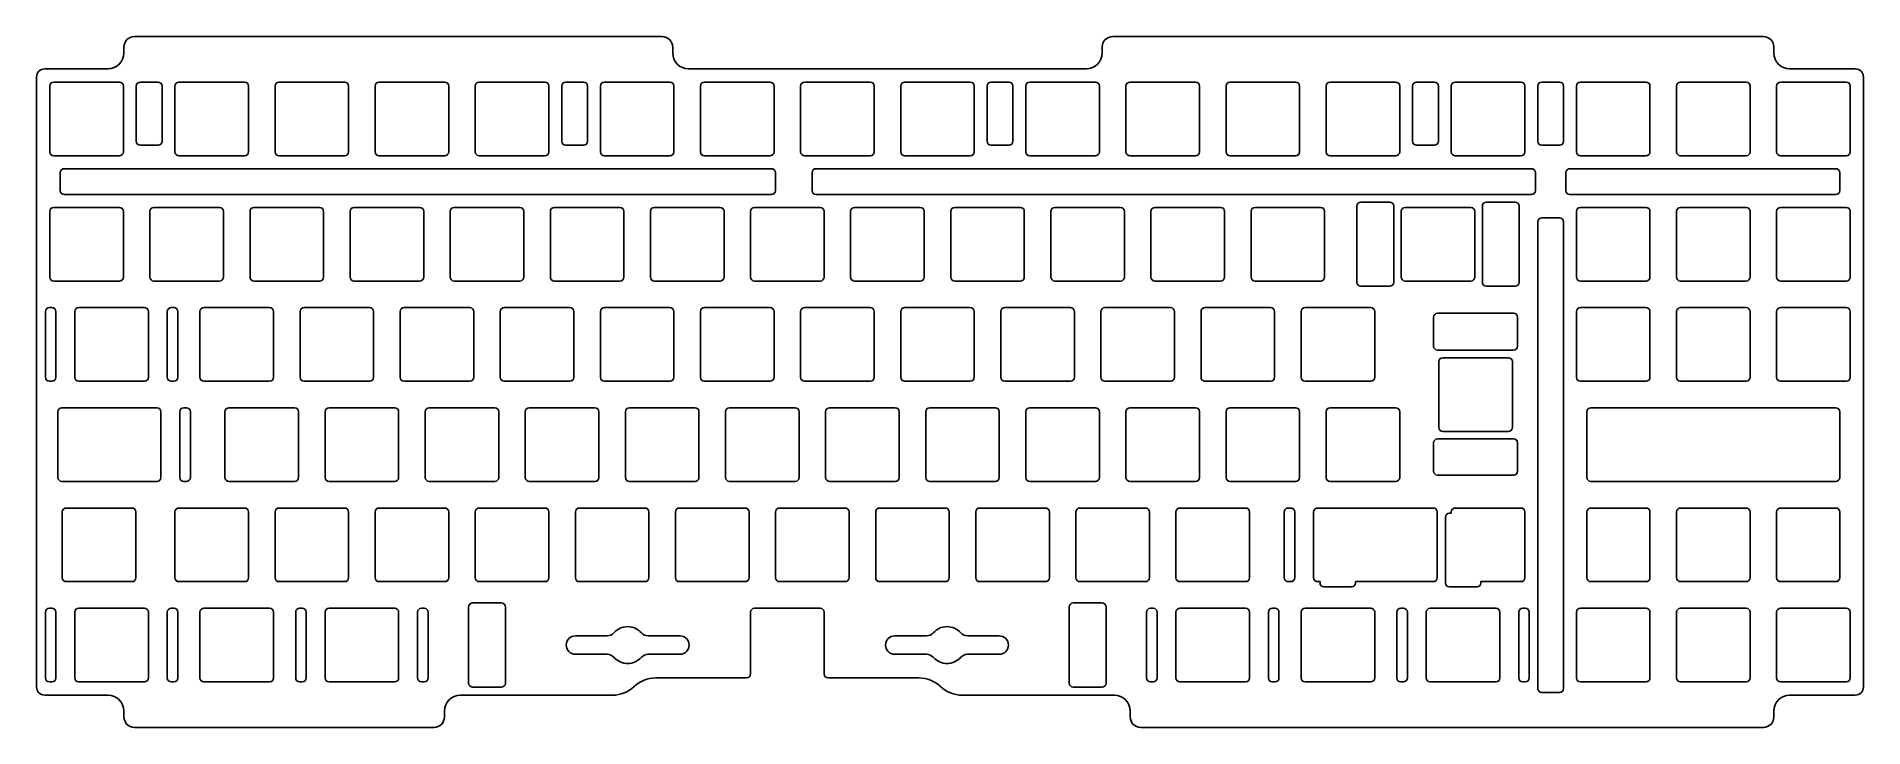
# Model space of a CAD drawing. Header units: millimetres. Extents: x -174 to 174, y -66 to 66.
import ezdxf

# ---------------------------------------------------------------- set-up
doc = ezdxf.new("R2010")
doc.units = ezdxf.units.MM
doc.layers.get('0').update_dxf_attribs({"linetype": 'CONTINUOUS'})

msp = doc.modelspace()

# ---------------------------------------------------------------- linework, layer by layer
for p, q in [((-157.20625, 63.66775), (-157.20625, 62.53075)), ((-54.76875, 65.66775), (-155.20625, 65.66775)), ((-52.76875, 62.53075), (-52.76875, 63.66775)), ((28.95625, 63.66875), (28.95625, 62.53075)), ((154.78125, 65.66875), (30.95625, 65.66875)), ((156.78125, 62.53075), (156.78125, 63.66875)), ((-160.20625, 59.53075), (-172.28125, 59.53075)), ((25.95625, 59.53075), (-49.76875, 59.53075)), ((172.28125, 59.53075), (159.78125, 59.53075)), ((-173.83125, 57.98075), (-173.83125, -57.98175)), ((-171.30625, 43.75575), (-171.30625, 56.25575)), ((-170.55625, 57.00575), (-158.05625, 57.00575)), ((-157.30625, 56.25575), (-157.30625, 43.75575)), ((-154.853, 45.75575), (-154.853, 56.25575)), ((-154.103, 57.00575), (-150.6965, 57.00575)), ((-149.9465, 56.25575), (-149.9465, 45.75575)), ((-147.49375, 43.75575), (-147.49375, 56.25575)), ((-146.74375, 57.00575), (-134.24375, 57.00575)), ((-133.49375, 56.25575), (-133.49375, 43.75575)), ((-128.44375, 43.75575), (-128.44375, 56.25575)), ((-127.69375, 57.00575), (-115.19375, 57.00575)), ((-114.44375, 56.25575), (-114.44375, 43.75575)), ((-109.39375, 43.75575), (-109.39375, 56.25575)), ((-108.64375, 57.00575), (-96.14375, 57.00575)), ((-95.39375, 56.25575), (-95.39375, 43.75575)), ((-90.34375, 43.75575), (-90.34375, 56.25575)), ((-89.59375, 57.00575), (-77.09375, 57.00575)), ((-76.34375, 56.25575), (-76.34375, 43.75575)), ((-73.8905, 45.75575), (-73.8905, 56.25575)), ((-73.1405, 57.00575), (-69.734, 57.00575)), ((-68.984, 56.25575), (-68.984, 45.75575)), ((-66.53125, 43.75575), (-66.53125, 56.25575)), ((-65.78125, 57.00575), (-53.28125, 57.00575)), ((-52.53125, 56.25575), (-52.53125, 43.75575)), ((-47.48125, 43.75575), (-47.48125, 56.25575)), ((-46.73125, 57.00575), (-34.23125, 57.00575)), ((-33.48125, 56.25575), (-33.48125, 43.75575)), ((-28.43125, 43.75575), (-28.43125, 56.25575)), ((-27.68125, 57.00575), (-15.18125, 57.00575)), ((-14.43125, 56.25575), (-14.43125, 43.75575)), ((-9.38125, 43.75575), (-9.38125, 56.25575)), ((-8.63125, 57.00575), (3.86875, 57.00575)), ((4.61875, 56.25575), (4.61875, 43.75575)), ((7.07175, 45.75575), (7.07175, 56.25575)), ((7.82175, 57.00575), (11.22825, 57.00575)), ((11.97825, 56.25575), (11.97825, 45.75575)), ((14.43125, 43.75575), (14.43125, 56.25575)), ((15.18125, 57.00575), (27.68125, 57.00575)), ((28.43125, 56.25575), (28.43125, 43.75575)), ((33.48125, 43.75575), (33.48125, 56.25575)), ((34.23125, 57.00575), (46.73125, 57.00575)), ((47.48125, 56.25575), (47.48125, 43.75575)), ((52.53125, 43.75575), (52.53125, 56.25575)), ((53.28125, 57.00575), (65.78125, 57.00575)), ((66.53125, 56.25575), (66.53125, 43.75575)), ((71.58125, 43.75575), (71.58125, 56.25575)), ((72.33125, 57.00575), (84.83125, 57.00575)), ((85.58125, 56.25575), (85.58125, 43.75575)), ((88.0345, 45.75575), (88.0345, 56.25575)), ((88.7845, 57.00575), (92.191, 57.00575)), ((92.941, 56.25575), (92.941, 45.75575)), ((95.39375, 43.75575), (95.39375, 56.25575)), ((96.14375, 57.00575), (108.64375, 57.00575)), ((109.39375, 56.25575), (109.39375, 43.75575)), ((111.84675, 45.75575), (111.84675, 56.25575)), ((112.59675, 57.00575), (116.00325, 57.00575)), ((116.75325, 56.25575), (116.75325, 45.75575)), ((119.20625, 43.75575), (119.20625, 56.25575)), ((119.95625, 57.00575), (132.45625, 57.00575)), ((133.20625, 56.25575), (133.20625, 43.75575)), ((138.25625, 43.75575), (138.25625, 56.25575)), ((139.00625, 57.00575), (151.50625, 57.00575)), ((152.25625, 56.25575), (152.25625, 43.75575)), ((157.30625, 43.75575), (157.30625, 56.25575)), ((158.05625, 57.00575), (170.55625, 57.00575)), ((171.30625, 56.25575), (171.30625, 43.75575)), ((173.83125, -57.98175), (173.83125, 57.98075)), ((-158.05625, 43.00575), (-170.55625, 43.00575)), ((-150.6965, 45.00575), (-154.103, 45.00575)), ((-134.24375, 43.00575), (-146.74375, 43.00575)), ((-115.19375, 43.00575), (-127.69375, 43.00575)), ((-96.14375, 43.00575), (-108.64375, 43.00575)), ((-77.09375, 43.00575), (-89.59375, 43.00575)), ((-69.734, 45.00575), (-73.1405, 45.00575)), ((-53.28125, 43.00575), (-65.78125, 43.00575)), ((-34.23125, 43.00575), (-46.73125, 43.00575)), ((-15.18125, 43.00575), (-27.68125, 43.00575)), ((3.86875, 43.00575), (-8.63125, 43.00575)), ((11.22825, 45.00575), (7.82175, 45.00575)), ((27.68125, 43.00575), (15.18125, 43.00575)), ((46.73125, 43.00575), (34.23125, 43.00575)), ((65.78125, 43.00575), (53.28125, 43.00575)), ((84.83125, 43.00575), (72.33125, 43.00575)), ((92.191, 45.00575), (88.7845, 45.00575)), ((108.64375, 43.00575), (96.14375, 43.00575)), ((116.00325, 45.00575), (112.59675, 45.00575)), ((132.45625, 43.00575), (119.95625, 43.00575)), ((151.50625, 43.00575), (139.00625, 43.00575)), ((170.55625, 43.00575), (158.05625, 43.00575)), ((-169.30625, 36.3965), (-169.30625, 39.8025)), ((-168.55625, 40.5525), (-33.97975, 40.5525)), ((-33.22975, 39.8025), (-33.22975, 36.3965)), ((-26.22975, 36.3965), (-26.22975, 39.8025)), ((-25.47975, 40.5525), (110.64375, 40.5525)), ((111.39375, 39.8025), (111.39375, 36.3965)), ((117.20625, 36.3745), (117.20625, 39.8025)), ((117.95625, 40.5525), (168.55625, 40.5525)), ((169.30625, 39.8025), (169.30625, 36.3745)), ((-33.97975, 35.6465), (-168.55625, 35.6465)), ((110.64375, 35.6465), (-25.47975, 35.6465)), ((168.55625, 35.6245), (117.95625, 35.6245)), ((-171.30625, 19.94325), (-171.30625, 32.44325)), ((-170.55625, 33.19325), (-158.05625, 33.19325)), ((-157.30625, 32.44325), (-157.30625, 19.94325)), ((-152.25625, 19.94325), (-152.25625, 32.44325)), ((-151.50625, 33.19325), (-139.00625, 33.19325)), ((-138.25625, 32.44325), (-138.25625, 19.94325)), ((-133.20625, 19.94325), (-133.20625, 32.44325)), ((-132.45625, 33.19325), (-119.95625, 33.19325)), ((-119.20625, 32.44325), (-119.20625, 19.94325)), ((-114.15625, 19.94325), (-114.15625, 32.44325)), ((-113.40625, 33.19325), (-100.90625, 33.19325)), ((-100.15625, 32.44325), (-100.15625, 19.94325)), ((-95.10625, 19.94325), (-95.10625, 32.44325)), ((-94.35625, 33.19325), (-81.85625, 33.19325)), ((-81.10625, 32.44325), (-81.10625, 19.94325)), ((-76.05625, 19.94325), (-76.05625, 32.44325)), ((-75.30625, 33.19325), (-62.80625, 33.19325)), ((-62.05625, 32.44325), (-62.05625, 19.94325)), ((-57.00625, 19.94325), (-57.00625, 32.44325)), ((-56.25625, 33.19325), (-43.75625, 33.19325)), ((-43.00625, 32.44325), (-43.00625, 19.94325)), ((-37.95625, 19.94325), (-37.95625, 32.44325)), ((-37.20625, 33.19325), (-24.70625, 33.19325)), ((-23.95625, 32.44325), (-23.95625, 19.94325)), ((-18.90625, 19.94325), (-18.90625, 32.44325)), ((-18.15625, 33.19325), (-5.65625, 33.19325)), ((-4.90625, 32.44325), (-4.90625, 19.94325)), ((0.14375, 19.94325), (0.14375, 32.44325)), ((0.89375, 33.19325), (13.39375, 33.19325)), ((14.14375, 32.44325), (14.14375, 19.94325)), ((19.19375, 19.94325), (19.19375, 32.44325)), ((19.94375, 33.19325), (32.44375, 33.19325)), ((33.19375, 32.44325), (33.19375, 19.94325)), ((38.24375, 19.94325), (38.24375, 32.44325)), ((38.99375, 33.19325), (51.49375, 33.19325)), ((52.24375, 32.44325), (52.24375, 19.94325)), ((57.29375, 19.94325), (57.29375, 32.44325)), ((58.04375, 33.19325), (70.54375, 33.19325)), ((71.29375, 32.44325), (71.29375, 19.94325)), ((77.43075, 18.94325), (77.43075, 33.44325)), ((78.18075, 34.19325), (83.68075, 34.19325)), ((84.43075, 33.44325), (84.43075, 18.94325)), ((85.86875, 19.94325), (85.86875, 32.44325)), ((86.61875, 33.19325), (99.11875, 33.19325)), ((99.86875, 32.44325), (99.86875, 19.94325)), ((101.30675, 18.94325), (101.30675, 33.44325)), ((102.05675, 34.19325), (107.55675, 34.19325)), ((108.30675, 33.44325), (108.30675, 18.94325)), ((119.20625, 19.94325), (119.20625, 32.44325)), ((119.95625, 33.19325), (132.45625, 33.19325)), ((133.20625, 32.44325), (133.20625, 19.94325)), ((138.25625, 19.94325), (138.25625, 32.44325)), ((139.00625, 33.19325), (151.50625, 33.19325)), ((152.25625, 32.44325), (152.25625, 19.94325)), ((157.30625, 19.94325), (157.30625, 32.44325)), ((158.05625, 33.19325), (170.55625, 33.19325)), ((171.30625, 32.44325), (171.30625, 19.94325)), ((111.84675, -57.00669), (111.84675, 30.44325)), ((112.59675, 31.19325), (116.00375, 31.19325)), ((116.75375, 30.44325), (116.75375, -58.25668)), ((-158.05625, 19.19325), (-170.55625, 19.19325)), ((-139.00625, 19.19325), (-151.50625, 19.19325)), ((-119.95625, 19.19325), (-132.45625, 19.19325)), ((-100.90625, 19.19325), (-113.40625, 19.19325)), ((-81.85625, 19.19325), (-94.35625, 19.19325)), ((-62.80625, 19.19325), (-75.30625, 19.19325)), ((-43.75625, 19.19325), (-56.25625, 19.19325)), ((-24.70625, 19.19325), (-37.20625, 19.19325)), ((-5.65625, 19.19325), (-18.15625, 19.19325)), ((13.39375, 19.19325), (0.89375, 19.19325)), ((32.44375, 19.19325), (19.94375, 19.19325)), ((51.49375, 19.19325), (38.99375, 19.19325)), ((70.54375, 19.19325), (58.04375, 19.19325)), ((83.68075, 18.19325), (78.18075, 18.19325)), ((99.11875, 19.19325), (86.61875, 19.19325)), ((107.55675, 18.19325), (102.05675, 18.19325)), ((132.45625, 19.19325), (119.95625, 19.19325)), ((151.50625, 19.19325), (139.00625, 19.19325)), ((170.55625, 19.19325), (158.05625, 19.19325)), ((-171.39375, 14.14325), (-170.89375, 14.14325)), ((-165.79375, 14.14325), (-153.29375, 14.14325)), ((-148.19375, 14.14325), (-147.69375, 14.14325)), ((-141.98125, 14.14325), (-129.48125, 14.14325)), ((-122.93125, 14.14325), (-110.43125, 14.14325)), ((-103.88125, 14.14325), (-91.38125, 14.14325)), ((-84.83125, 14.14325), (-72.33125, 14.14325)), ((-65.78125, 14.14325), (-53.28125, 14.14325)), ((-46.73125, 14.14325), (-34.23125, 14.14325)), ((-27.68125, 14.14325), (-15.18125, 14.14325)), ((-8.63125, 14.14325), (3.86875, 14.14325)), ((10.41875, 14.14325), (22.91875, 14.14325)), ((29.46875, 14.14325), (41.96875, 14.14325)), ((48.51875, 14.14325), (61.01875, 14.14325)), ((67.56875, 14.14325), (80.06875, 14.14325)), ((119.95625, 14.14325), (132.45625, 14.14325)), ((139.00625, 14.14325), (151.50625, 14.14325)), ((158.05625, 14.14325), (170.55625, 14.14325)), ((-172.14375, 0.89325), (-172.14375, 13.39325)), ((-170.14375, 13.39325), (-170.14375, 0.89325)), ((-166.54375, 0.89325), (-166.54375, 13.39325)), ((-152.54375, 13.39325), (-152.54375, 0.89325)), ((-148.94375, 0.89325), (-148.94375, 13.39325)), ((-146.94375, 13.39325), (-146.94375, 0.89325)), ((-142.73125, 0.89325), (-142.73125, 13.39325)), ((-128.73125, 13.39325), (-128.73125, 0.89325)), ((-123.68125, 0.89325), (-123.68125, 13.39325)), ((-109.68125, 13.39325), (-109.68125, 0.89325)), ((-104.63125, 0.89325), (-104.63125, 13.39325)), ((-90.63125, 13.39325), (-90.63125, 0.89325)), ((-85.58125, 0.89325), (-85.58125, 13.39325)), ((-71.58125, 13.39325), (-71.58125, 0.89325)), ((-66.53125, 0.89325), (-66.53125, 13.39325)), ((-52.53125, 13.39325), (-52.53125, 0.89325)), ((-47.48125, 0.89325), (-47.48125, 13.39325)), ((-33.48125, 13.39325), (-33.48125, 0.89325)), ((-28.43125, 0.89325), (-28.43125, 13.39325)), ((-14.43125, 13.39325), (-14.43125, 0.89325)), ((-9.38125, 0.89325), (-9.38125, 13.39325)), ((4.61875, 13.39325), (4.61875, 0.89325)), ((9.66875, 0.89325), (9.66875, 13.39325)), ((23.66875, 13.39325), (23.66875, 0.89325)), ((28.71875, 0.89325), (28.71875, 13.39325)), ((42.71875, 13.39325), (42.71875, 0.89325)), ((47.76875, 0.89325), (47.76875, 13.39325)), ((61.76875, 13.39325), (61.76875, 0.89325)), ((66.81875, 0.89325), (66.81875, 13.39325)), ((80.81875, 13.39325), (80.81875, 0.89325)), ((92.0125, 6.80625), (92.0125, 12.30625)), ((92.7625, 13.05625), (107.2625, 13.05625)), ((108.0125, 12.30625), (108.0125, 6.80625)), ((119.20625, 0.89325), (119.20625, 13.39325)), ((133.20625, 13.39325), (133.20625, 0.89325)), ((138.25625, 0.89325), (138.25625, 13.39325)), ((152.25625, 13.39325), (152.25625, 0.89325)), ((157.30625, 0.89325), (157.30625, 13.39325)), ((171.30625, 13.39325), (171.30625, 0.89325)), ((107.2625, 6.05625), (92.7625, 6.05625)), ((93.0125, -8.63175), (93.0125, 3.86825)), ((93.7625, 4.61825), (106.2625, 4.61825)), ((107.0125, 3.86825), (107.0125, -8.63175)), ((-170.89375, 0.14325), (-171.39375, 0.14325)), ((-153.29375, 0.14325), (-165.79375, 0.14325)), ((-147.69375, 0.14325), (-148.19375, 0.14325)), ((-129.48125, 0.14325), (-141.98125, 0.14325)), ((-110.43125, 0.14325), (-122.93125, 0.14325)), ((-91.38125, 0.14325), (-103.88125, 0.14325)), ((-72.33125, 0.14325), (-84.83125, 0.14325)), ((-53.28125, 0.14325), (-65.78125, 0.14325)), ((-34.23125, 0.14325), (-46.73125, 0.14325)), ((-15.18125, 0.14325), (-27.68125, 0.14325)), ((3.86875, 0.14325), (-8.63125, 0.14325)), ((22.91875, 0.14325), (10.41875, 0.14325)), ((41.96875, 0.14325), (29.46875, 0.14325)), ((61.01875, 0.14325), (48.51875, 0.14325)), ((80.06875, 0.14325), (67.56875, 0.14325)), ((132.45625, 0.14325), (119.95625, 0.14325)), ((151.50625, 0.14325), (139.00625, 0.14325)), ((170.55625, 0.14325), (158.05625, 0.14325)), ((-169.7625, -18.15675), (-169.7625, -5.65675)), ((-169.0125, -4.90675), (-150.9125, -4.90675)), ((-150.1625, -5.65675), (-150.1625, -18.15675)), ((-146.5625, -18.15675), (-146.5625, -5.65675)), ((-145.8125, -4.90675), (-145.3125, -4.90675)), ((-144.5625, -5.65675), (-144.5625, -18.15675)), ((-137.96875, -18.15675), (-137.96875, -5.65675)), ((-137.21875, -4.90675), (-124.71875, -4.90675)), ((-123.96875, -5.65675), (-123.96875, -18.15675)), ((-118.91875, -18.15675), (-118.91875, -5.65675)), ((-118.16875, -4.90675), (-105.66875, -4.90675)), ((-104.91875, -5.65675), (-104.91875, -18.15675)), ((-99.86875, -18.15675), (-99.86875, -5.65675)), ((-99.11875, -4.90675), (-86.61875, -4.90675)), ((-85.86875, -5.65675), (-85.86875, -18.15675)), ((-80.81875, -18.15675), (-80.81875, -5.65675)), ((-80.06875, -4.90675), (-67.56875, -4.90675)), ((-66.81875, -5.65675), (-66.81875, -18.15675)), ((-61.76875, -18.15675), (-61.76875, -5.65675)), ((-61.01875, -4.90675), (-48.51875, -4.90675)), ((-47.76875, -5.65675), (-47.76875, -18.15675)), ((-42.71875, -18.15675), (-42.71875, -5.65675)), ((-41.96875, -4.90675), (-29.46875, -4.90675)), ((-28.71875, -5.65675), (-28.71875, -18.15675)), ((-23.66875, -18.15675), (-23.66875, -5.65675)), ((-22.91875, -4.90675), (-10.41875, -4.90675)), ((-9.66875, -5.65675), (-9.66875, -18.15675)), ((-4.61875, -18.15675), (-4.61875, -5.65675)), ((-3.86875, -4.90675), (8.63125, -4.90675)), ((9.38125, -5.65675), (9.38125, -18.15675)), ((14.43125, -18.15675), (14.43125, -5.65675)), ((15.18125, -4.90675), (27.68125, -4.90675)), ((28.43125, -5.65675), (28.43125, -18.15675)), ((33.48125, -18.15675), (33.48125, -5.65675)), ((34.23125, -4.90675), (46.73125, -4.90675)), ((47.48125, -5.65675), (47.48125, -18.15675)), ((52.53125, -18.15675), (52.53125, -5.65675)), ((53.28125, -4.90675), (65.78125, -4.90675)), ((66.53125, -5.65675), (66.53125, -18.15675)), ((71.58125, -18.15675), (71.58125, -5.65675)), ((72.33125, -4.90675), (84.83125, -4.90675)), ((85.58125, -5.65675), (85.58125, -18.15675)), ((121.20625, -18.15675), (121.20625, -5.65675)), ((121.95625, -4.90675), (168.55625, -4.90675)), ((169.30625, -5.65675), (169.30625, -18.15675)), ((106.2625, -9.38175), (93.7625, -9.38175)), ((92.0125, -16.94475), (92.0125, -11.56975)), ((92.7625, -10.81975), (107.2625, -10.81975)), ((108.0125, -11.56975), (108.0125, -16.94475)), ((-150.9125, -18.90675), (-169.0125, -18.90675)), ((-145.3125, -18.90675), (-145.8125, -18.90675)), ((-124.71875, -18.90675), (-137.21875, -18.90675)), ((-105.66875, -18.90675), (-118.16875, -18.90675)), ((-86.61875, -18.90675), (-99.11875, -18.90675)), ((-67.56875, -18.90675), (-80.06875, -18.90675)), ((-48.51875, -18.90675), (-61.01875, -18.90675)), ((-29.46875, -18.90675), (-41.96875, -18.90675)), ((-10.41875, -18.90675), (-22.91875, -18.90675)), ((8.63125, -18.90675), (-3.86875, -18.90675)), ((27.68125, -18.90675), (15.18125, -18.90675)), ((46.73125, -18.90675), (34.23125, -18.90675)), ((65.78125, -18.90675), (53.28125, -18.90675)), ((84.83125, -18.90675), (72.33125, -18.90675)), ((107.2625, -17.69475), (92.7625, -17.69475)), ((168.55625, -18.90675), (121.95625, -18.90675)), ((-168.175, -23.95675), (-155.675, -23.95675)), ((-146.74375, -23.95675), (-134.24375, -23.95675)), ((-127.69375, -23.95675), (-115.19375, -23.95675)), ((-108.64375, -23.95675), (-96.14375, -23.95675)), ((-89.59375, -23.95675), (-77.09375, -23.95675)), ((-70.54375, -23.95675), (-58.04375, -23.95675)), ((-51.49375, -23.95675), (-38.99375, -23.95675)), ((-32.44375, -23.95675), (-19.94375, -23.95675)), ((-13.39375, -23.95675), (-0.89375, -23.95675)), ((5.65625, -23.95675), (18.15625, -23.95675)), ((24.70625, -23.95675), (37.20625, -23.95675)), ((43.75625, -23.95675), (56.25625, -23.95675)), ((64.35, -23.95675), (64.85, -23.95675)), ((69.95, -23.95675), (91.975, -23.95675)), ((96.14375, -23.95675), (108.64375, -23.95675)), ((121.95625, -23.95675), (132.45625, -23.95675)), ((139.00625, -23.95675), (151.50625, -23.95675)), ((158.05625, -23.95675), (168.55625, -23.95675)), ((-168.925, -37.20675), (-168.925, -24.70675)), ((-154.925, -24.70675), (-154.925, -37.20675)), ((-147.49375, -37.20675), (-147.49375, -24.70675)), ((-133.49375, -24.70675), (-133.49375, -37.20675)), ((-128.44375, -37.20675), (-128.44375, -24.70675)), ((-114.44375, -24.70675), (-114.44375, -37.20675)), ((-109.39375, -37.20675), (-109.39375, -24.70675)), ((-95.39375, -24.70675), (-95.39375, -37.20675)), ((-90.34375, -37.20675), (-90.34375, -24.70675)), ((-76.34375, -24.70675), (-76.34375, -37.20675)), ((-71.29375, -37.20675), (-71.29375, -24.70675)), ((-57.29375, -24.70675), (-57.29375, -37.20675)), ((-52.24375, -37.20675), (-52.24375, -24.70675)), ((-38.24375, -24.70675), (-38.24375, -37.20675)), ((-33.19375, -37.20675), (-33.19375, -24.70675)), ((-19.19375, -24.70675), (-19.19375, -37.20675)), ((-14.14375, -37.20675), (-14.14375, -24.70675)), ((-0.14375, -24.70675), (-0.14375, -37.20675)), ((4.90625, -37.20675), (4.90625, -24.70675)), ((18.90625, -24.70675), (18.90625, -37.20675)), ((23.95625, -37.20675), (23.95625, -24.70675)), ((37.95625, -24.70675), (37.95625, -37.20675)), ((43.00625, -37.20675), (43.00625, -24.70675)), ((57.00625, -24.70675), (57.00625, -37.20675)), ((63.6, -37.20675), (63.6, -24.70675)), ((65.6, -24.70675), (65.6, -37.20675)), ((69.2, -37.20675), (69.2, -24.70675)), ((92.725, -24.70675), (92.725, -37.20675)), ((94.288, -38.20675), (94.288, -25.70675)), ((95.038, -24.95675), (95.39375, -24.95675)), ((95.39375, -24.95675), (95.39375, -24.70675)), ((109.39375, -24.70675), (109.39375, -37.20675)), ((121.20625, -37.20675), (121.20625, -24.70675)), ((133.20625, -24.70675), (133.20625, -37.20675)), ((138.25625, -37.20675), (138.25625, -24.70675)), ((152.25625, -24.70675), (152.25625, -37.20675)), ((157.30625, -37.20675), (157.30625, -24.70675)), ((169.30625, -24.70675), (169.30625, -37.20675)), ((-155.675, -37.95675), (-168.175, -37.95675)), ((-134.24375, -37.95675), (-146.74375, -37.95675)), ((-115.19375, -37.95675), (-127.69375, -37.95675)), ((-96.14375, -37.95675), (-108.64375, -37.95675)), ((-77.09375, -37.95675), (-89.59375, -37.95675)), ((-58.04375, -37.95675), (-70.54375, -37.95675)), ((-38.99375, -37.95675), (-51.49375, -37.95675)), ((-19.94375, -37.95675), (-32.44375, -37.95675)), ((-0.89375, -37.95675), (-13.39375, -37.95675)), ((18.15625, -37.95675), (5.65625, -37.95675)), ((37.20625, -37.95675), (24.70625, -37.95675)), ((56.25625, -37.95675), (43.75625, -37.95675)), ((64.85, -37.95675), (64.35, -37.95675)), ((70.412, -37.95675), (69.95, -37.95675)), ((70.412, -38.20675), (70.412, -37.95675)), ((77.162, -37.95675), (77.162, -38.20675)), ((91.975, -37.95675), (77.162, -37.95675)), ((101.038, -37.95675), (101.038, -38.20675)), ((108.64375, -37.95675), (101.038, -37.95675)), ((132.45625, -37.95675), (121.95625, -37.95675)), ((151.50625, -37.95675), (139.00625, -37.95675)), ((168.55625, -37.95675), (158.05625, -37.95675)), ((76.412, -38.95675), (71.162, -38.95675)), ((100.288, -38.95675), (95.038, -38.95675)), ((-172.14375, -56.25675), (-172.14375, -43.75675)), ((-171.39375, -43.00675), (-170.89375, -43.00675)), ((-170.14375, -43.75675), (-170.14375, -56.25675)), ((-166.54375, -56.25675), (-166.54375, -43.75675)), ((-165.79375, -43.00675), (-153.29375, -43.00675)), ((-152.54375, -43.75675), (-152.54375, -56.25675)), ((-148.94375, -56.25675), (-148.94375, -43.75675)), ((-148.19375, -43.00675), (-147.69375, -43.00675)), ((-146.94375, -43.75675), (-146.94375, -56.25675)), ((-142.73125, -56.25675), (-142.73125, -43.75675)), ((-141.98125, -43.00675), (-129.48125, -43.00675)), ((-128.73125, -43.75675), (-128.73125, -56.25675)), ((-124.51875, -56.25675), (-124.51875, -43.75675)), ((-123.76875, -43.00675), (-123.26875, -43.00675)), ((-122.51875, -43.75675), (-122.51875, -56.25675)), ((-118.91875, -56.25675), (-118.91875, -43.75675)), ((-118.16875, -43.00675), (-105.66875, -43.00675)), ((-104.91875, -43.75675), (-104.91875, -56.25675)), ((-101.31875, -56.25675), (-101.31875, -43.75675)), ((-100.56875, -43.00675), (-100.06875, -43.00675)), ((-99.31875, -43.75675), (-99.31875, -56.25675)), ((-91.60625, -57.25675), (-91.60625, -42.75675)), ((-90.85625, -42.00675), (-85.35625, -42.00675)), ((-84.60625, -42.75675), (-84.60625, -57.25675)), ((-37.95625, -55.50675), (-37.95625, -43.75675)), ((-37.20625, -43.00675), (-24.70625, -43.00675)), ((-23.95625, -43.75675), (-23.95625, -55.50675)), ((22.69375, -57.25675), (22.69375, -42.75675)), ((23.44375, -42.00675), (28.94375, -42.00675)), ((29.69375, -42.75675), (29.69375, -57.25675)), ((37.40625, -56.25675), (37.40625, -43.75675)), ((38.15625, -43.00675), (38.65625, -43.00675)), ((39.40625, -43.75675), (39.40625, -56.25675)), ((43.00625, -56.25675), (43.00625, -43.75675)), ((43.75625, -43.00675), (56.25625, -43.00675)), ((57.00625, -43.75675), (57.00625, -56.25675)), ((60.60625, -56.25675), (60.60625, -43.75675)), ((61.35625, -43.00675), (61.85625, -43.00675)), ((62.60625, -43.75675), (62.60625, -56.25675)), ((66.81875, -56.25675), (66.81875, -43.75675)), ((67.56875, -43.00675), (80.06875, -43.00675)), ((80.81875, -43.75675), (80.81875, -56.25675)), ((85.03125, -56.25675), (85.03125, -43.75675)), ((85.78125, -43.00675), (86.28125, -43.00675)), ((87.03125, -43.75675), (87.03125, -56.25675)), ((90.63125, -56.25675), (90.63125, -43.75675)), ((91.38125, -43.00675), (103.88125, -43.00675)), ((104.63125, -43.75675), (104.63125, -56.25675)), ((108.23125, -56.25675), (108.23125, -43.75675)), ((108.98125, -43.00675), (109.48125, -43.00675)), ((110.23125, -43.75675), (110.23125, -56.25675)), ((119.20625, -56.25675), (119.20625, -43.75675)), ((119.95625, -43.00675), (132.45625, -43.00675)), ((133.20625, -43.75675), (133.20625, -56.25675)), ((138.25625, -56.25675), (138.25625, -43.75675)), ((139.00625, -43.00675), (151.50625, -43.00675)), ((152.25625, -43.75675), (152.25625, -56.25675)), ((157.30625, -56.25675), (157.30625, -43.75675)), ((158.05625, -43.00675), (170.55625, -43.00675)), ((171.30625, -43.75675), (171.30625, -56.25675)), ((-71.2875, -48.25675), (-65.25687, -48.25675)), ((-57.43063, -48.25675), (-51.4, -48.25675)), ((-10.5125, -48.25675), (-4.48187, -48.25675)), ((3.34437, -48.25675), (9.375, -48.25675)), ((-65.25687, -51.75675), (-71.2875, -51.75675)), ((-51.4, -51.75675), (-57.43063, -51.75675)), ((-4.48187, -51.75675), (-10.5125, -51.75675)), ((9.375, -51.75675), (3.34437, -51.75675)), ((-170.89375, -57.00675), (-171.39375, -57.00675)), ((-153.29375, -57.00675), (-165.79375, -57.00675)), ((-147.69375, -57.00675), (-148.19375, -57.00675)), ((-129.48125, -57.00675), (-141.98125, -57.00675)), ((-123.26875, -57.00675), (-123.76875, -57.00675)), ((-105.66875, -57.00675), (-118.16875, -57.00675)), ((-100.06875, -57.00675), (-100.56875, -57.00675)), ((-85.35625, -58.00675), (-90.85625, -58.00675)), ((-55.99825, -56.25675), (-38.70625, -56.25675)), ((-23.20625, -56.25675), (-5.91425, -56.25675)), ((28.94375, -58.00675), (23.44375, -58.00675)), ((38.65625, -57.00675), (38.15625, -57.00675)), ((56.25625, -57.00675), (43.75625, -57.00675)), ((61.85625, -57.00675), (61.35625, -57.00675)), ((80.06875, -57.00675), (67.56875, -57.00675)), ((86.28125, -57.00675), (85.78125, -57.00675)), ((103.88125, -57.00675), (91.38125, -57.00675)), ((109.48125, -57.00675), (108.98125, -57.00675)), ((111.84351, -58.25474), (111.84675, -57.00669)), ((116.00375, -59.00668), (112.59351, -59.00668)), ((132.45625, -57.00675), (119.95625, -57.00675)), ((151.50625, -57.00675), (139.00625, -57.00675)), ((170.55625, -57.00675), (158.05625, -57.00675)), ((-172.28125, -59.53175), (-160.20675, -59.53175)), ((-157.20675, -62.53175), (-157.20675, -63.66875)), ((-96.20025, -63.66875), (-96.20025, -62.53175)), ((-93.20025, -59.53175), (-64.23684, -59.53175)), ((2.32434, -59.53175), (31.2875, -59.53175)), ((34.2875, -62.53175), (34.2875, -63.66875)), ((156.78125, -63.66875), (156.78125, -62.53175)), ((159.78125, -59.53175), (172.28125, -59.53175)), ((-155.20675, -65.66875), (-98.20025, -65.66875)), ((36.2875, -65.66875), (154.78125, -65.66875))]:
    msp.add_line(p, q)
for centre, radius, start, end in [((-155.20625, 63.66775), 2, 90, 180), ((-54.76875, 63.66775), 2, 0, 90), ((30.95625, 63.66875), 2, 90, 180), ((154.78125, 63.66875), 2, 0, 90), ((-172.28125, 57.98075), 1.55, 90, 180), ((-160.20625, 62.53075), 3, 270, 360), ((-49.76875, 62.53075), 3, 180, 270), ((25.95625, 62.53075), 3, 270, 360), ((159.78125, 62.53075), 3, 180, 270), ((172.28125, 57.98075), 1.55, 0, 90), ((-170.55625, 56.25575), 0.75, 90, 180), ((-158.05625, 56.25575), 0.75, 0, 90), ((-154.103, 56.25575), 0.75, 90, 180), ((-150.6965, 56.25575), 0.75, 0, 90), ((-146.74375, 56.25575), 0.75, 90, 180), ((-134.24375, 56.25575), 0.75, 0, 90), ((-127.69375, 56.25575), 0.75, 90, 180), ((-115.19375, 56.25575), 0.75, 0, 90), ((-108.64375, 56.25575), 0.75, 90, 180), ((-96.14375, 56.25575), 0.75, 0, 90), ((-89.59375, 56.25575), 0.75, 90, 180), ((-77.09375, 56.25575), 0.75, 0, 90), ((-73.1405, 56.25575), 0.75, 90, 180), ((-69.734, 56.25575), 0.75, 0, 90), ((-65.78125, 56.25575), 0.75, 90, 180), ((-53.28125, 56.25575), 0.75, 0, 90), ((-46.73125, 56.25575), 0.75, 90, 180), ((-34.23125, 56.25575), 0.75, 0, 90), ((-27.68125, 56.25575), 0.75, 90, 180), ((-15.18125, 56.25575), 0.75, 0, 90), ((-8.63125, 56.25575), 0.75, 90, 180), ((3.86875, 56.25575), 0.75, 0, 90), ((7.82175, 56.25575), 0.75, 90, 180), ((11.22825, 56.25575), 0.75, 0, 90), ((15.18125, 56.25575), 0.75, 90, 180), ((27.68125, 56.25575), 0.75, 0, 90), ((34.23125, 56.25575), 0.75, 90, 180), ((46.73125, 56.25575), 0.75, 0, 90), ((53.28125, 56.25575), 0.75, 90, 180), ((65.78125, 56.25575), 0.75, 0, 90), ((72.33125, 56.25575), 0.75, 90, 180), ((84.83125, 56.25575), 0.75, 0, 90), ((88.7845, 56.25575), 0.75, 90, 180), ((92.191, 56.25575), 0.75, 0, 90), ((96.14375, 56.25575), 0.75, 90, 180), ((108.64375, 56.25575), 0.75, 0, 90), ((112.59675, 56.25575), 0.75, 90, 180), ((116.00325, 56.25575), 0.75, 0, 90), ((119.95625, 56.25575), 0.75, 90, 180), ((132.45625, 56.25575), 0.75, 0, 90), ((139.00625, 56.25575), 0.75, 90, 180), ((151.50625, 56.25575), 0.75, 0, 90), ((158.05625, 56.25575), 0.75, 90, 180), ((170.55625, 56.25575), 0.75, 0, 90), ((-154.103, 45.75575), 0.75, 180, 270), ((-150.6965, 45.75575), 0.75, -90, 0), ((-73.1405, 45.75575), 0.75, 180, 270), ((-69.734, 45.75575), 0.75, -90, 0), ((7.82175, 45.75575), 0.75, 180, 270), ((11.22825, 45.75575), 0.75, -90, 0), ((88.7845, 45.75575), 0.75, 180, 270), ((92.191, 45.75575), 0.75, -90, 0), ((112.59675, 45.75575), 0.75, 180, 270), ((116.00325, 45.75575), 0.75, -90, 0), ((-170.55625, 43.75575), 0.75, 180, 270), ((-158.05625, 43.75575), 0.75, -90, 0), ((-146.74375, 43.75575), 0.75, 180, 270), ((-134.24375, 43.75575), 0.75, -90, 0), ((-127.69375, 43.75575), 0.75, 180, 270), ((-115.19375, 43.75575), 0.75, -90, 0), ((-108.64375, 43.75575), 0.75, 180, 270), ((-96.14375, 43.75575), 0.75, -90, 0), ((-89.59375, 43.75575), 0.75, 180, 270), ((-77.09375, 43.75575), 0.75, -90, 0), ((-65.78125, 43.75575), 0.75, 180, 270), ((-53.28125, 43.75575), 0.75, -90, 0), ((-46.73125, 43.75575), 0.75, 180, 270), ((-34.23125, 43.75575), 0.75, -90, 0), ((-27.68125, 43.75575), 0.75, 180, 270), ((-15.18125, 43.75575), 0.75, -90, 0), ((-8.63125, 43.75575), 0.75, 180, 270), ((3.86875, 43.75575), 0.75, -90, 0), ((15.18125, 43.75575), 0.75, 180, 270), ((27.68125, 43.75575), 0.75, -90, 0), ((34.23125, 43.75575), 0.75, 180, 270), ((46.73125, 43.75575), 0.75, -90, 0), ((53.28125, 43.75575), 0.75, 180, 270), ((65.78125, 43.75575), 0.75, -90, 0), ((72.33125, 43.75575), 0.75, 180, 270), ((84.83125, 43.75575), 0.75, -90, 0), ((96.14375, 43.75575), 0.75, 180, 270), ((108.64375, 43.75575), 0.75, -90, 0), ((119.95625, 43.75575), 0.75, 180, 270), ((132.45625, 43.75575), 0.75, -90, 0), ((139.00625, 43.75575), 0.75, 180, 270), ((151.50625, 43.75575), 0.75, -90, 0), ((158.05625, 43.75575), 0.75, 180, 270), ((170.55625, 43.75575), 0.75, -90, 0), ((-168.55625, 39.8025), 0.75, 90, 180), ((-33.97975, 39.8025), 0.75, 0, 90), ((-25.47975, 39.8025), 0.75, 90, 180), ((110.64375, 39.8025), 0.75, 0, 90), ((117.95625, 39.8025), 0.75, 90, 180), ((168.55625, 39.8025), 0.75, 0, 90), ((-168.55625, 36.3965), 0.75, 180, 270), ((-33.97975, 36.3965), 0.75, -90, 0), ((-25.47975, 36.3965), 0.75, 180, 270), ((110.64375, 36.3965), 0.75, -90, 0), ((117.95625, 36.3745), 0.75, 180, 270), ((168.55625, 36.3745), 0.75, 270, 360), ((-170.55625, 32.44325), 0.75, 90, 180), ((-158.05625, 32.44325), 0.75, 0, 90), ((-151.50625, 32.44325), 0.75, 90, 180), ((-139.00625, 32.44325), 0.75, 0, 90), ((-132.45625, 32.44325), 0.75, 90, 180), ((-119.95625, 32.44325), 0.75, 0, 90), ((-113.40625, 32.44325), 0.75, 90, 180), ((-100.90625, 32.44325), 0.75, 0, 90), ((-94.35625, 32.44325), 0.75, 90, 180), ((-81.85625, 32.44325), 0.75, 0, 90), ((-75.30625, 32.44325), 0.75, 90, 180), ((-62.80625, 32.44325), 0.75, 0, 90), ((-56.25625, 32.44325), 0.75, 90, 180), ((-43.75625, 32.44325), 0.75, 0, 90), ((-37.20625, 32.44325), 0.75, 90, 180), ((-24.70625, 32.44325), 0.75, 0, 90), ((-18.15625, 32.44325), 0.75, 90, 180), ((-5.65625, 32.44325), 0.75, 0, 90), ((0.89375, 32.44325), 0.75, 90, 180), ((13.39375, 32.44325), 0.75, 0, 90), ((19.94375, 32.44325), 0.75, 90, 180), ((32.44375, 32.44325), 0.75, 0, 90), ((38.99375, 32.44325), 0.75, 90, 180), ((51.49375, 32.44325), 0.75, 0, 90), ((58.04375, 32.44325), 0.75, 90, 180), ((70.54375, 32.44325), 0.75, 0, 90), ((78.18075, 33.44325), 0.75, 90, 180), ((83.68075, 33.44325), 0.75, 0, 90), ((86.61875, 32.44325), 0.75, 90, 180), ((99.11875, 32.44325), 0.75, 0, 90), ((102.05675, 33.44325), 0.75, 90, 180), ((107.55675, 33.44325), 0.75, 0, 90), ((119.95625, 32.44325), 0.75, 90, 180), ((132.45625, 32.44325), 0.75, 0, 90), ((139.00625, 32.44325), 0.75, 90, 180), ((151.50625, 32.44325), 0.75, 0, 90), ((158.05625, 32.44325), 0.75, 90, 180), ((170.55625, 32.44325), 0.75, 0, 90), ((112.59675, 30.44325), 0.75, 90, 180), ((116.00375, 30.44325), 0.75, 0, 90), ((-170.55625, 19.94325), 0.75, 180, 270), ((-158.05625, 19.94325), 0.75, -90, 0), ((-151.50625, 19.94325), 0.75, 180, 270), ((-139.00625, 19.94325), 0.75, -90, 0), ((-132.45625, 19.94325), 0.75, 180, 270), ((-119.95625, 19.94325), 0.75, -90, 0), ((-113.40625, 19.94325), 0.75, 180, 270), ((-100.90625, 19.94325), 0.75, -90, 0), ((-94.35625, 19.94325), 0.75, 180, 270), ((-81.85625, 19.94325), 0.75, -90, 0), ((-75.30625, 19.94325), 0.75, 180, 270), ((-62.80625, 19.94325), 0.75, -90, 0), ((-56.25625, 19.94325), 0.75, 180, 270), ((-43.75625, 19.94325), 0.75, -90, 0), ((-37.20625, 19.94325), 0.75, 180, 270), ((-24.70625, 19.94325), 0.75, -90, 0), ((-18.15625, 19.94325), 0.75, 180, 270), ((-5.65625, 19.94325), 0.75, -90, 0), ((0.89375, 19.94325), 0.75, 180, 270), ((13.39375, 19.94325), 0.75, -90, 0), ((19.94375, 19.94325), 0.75, 180, 270), ((32.44375, 19.94325), 0.75, -90, 0), ((38.99375, 19.94325), 0.75, 180, 270), ((51.49375, 19.94325), 0.75, -90, 0), ((58.04375, 19.94325), 0.75, 180, 270), ((70.54375, 19.94325), 0.75, -90, 0), ((78.18075, 18.94325), 0.75, 180, 270), ((83.68075, 18.94325), 0.75, -90, 0), ((86.61875, 19.94325), 0.75, 180, 270), ((99.11875, 19.94325), 0.75, -90, 0), ((102.05675, 18.94325), 0.75, 180, 270), ((107.55675, 18.94325), 0.75, -90, 0), ((119.95625, 19.94325), 0.75, 180, 270), ((132.45625, 19.94325), 0.75, -90, 0), ((139.00625, 19.94325), 0.75, 180, 270), ((151.50625, 19.94325), 0.75, -90, 0), ((158.05625, 19.94325), 0.75, 180, 270), ((170.55625, 19.94325), 0.75, -90, 0), ((-171.39375, 13.39325), 0.75, 90, 180), ((-170.89375, 13.39325), 0.75, 0, 90), ((-165.79375, 13.39325), 0.75, 90, 180), ((-153.29375, 13.39325), 0.75, 0, 90), ((-148.19375, 13.39325), 0.75, 90, 180), ((-147.69375, 13.39325), 0.75, 0, 90), ((-141.98125, 13.39325), 0.75, 90, 180), ((-129.48125, 13.39325), 0.75, 0, 90), ((-122.93125, 13.39325), 0.75, 90, 180), ((-110.43125, 13.39325), 0.75, 0, 90), ((-103.88125, 13.39325), 0.75, 90, 180), ((-91.38125, 13.39325), 0.75, 0, 90), ((-84.83125, 13.39325), 0.75, 90, 180), ((-72.33125, 13.39325), 0.75, 0, 90), ((-65.78125, 13.39325), 0.75, 90, 180), ((-53.28125, 13.39325), 0.75, 0, 90), ((-46.73125, 13.39325), 0.75, 90, 180), ((-34.23125, 13.39325), 0.75, 0, 90), ((-27.68125, 13.39325), 0.75, 90, 180), ((-15.18125, 13.39325), 0.75, 0, 90), ((-8.63125, 13.39325), 0.75, 90, 180), ((3.86875, 13.39325), 0.75, 0, 90), ((10.41875, 13.39325), 0.75, 90, 180), ((22.91875, 13.39325), 0.75, 0, 90), ((29.46875, 13.39325), 0.75, 90, 180), ((41.96875, 13.39325), 0.75, 0, 90), ((48.51875, 13.39325), 0.75, 90, 180), ((61.01875, 13.39325), 0.75, 0, 90), ((67.56875, 13.39325), 0.75, 90, 180), ((80.06875, 13.39325), 0.75, 0, 90), ((119.95625, 13.39325), 0.75, 90, 180), ((132.45625, 13.39325), 0.75, 0, 90), ((139.00625, 13.39325), 0.75, 90, 180), ((151.50625, 13.39325), 0.75, 0, 90), ((158.05625, 13.39325), 0.75, 90, 180), ((170.55625, 13.39325), 0.75, 0, 90), ((92.7625, 12.30625), 0.75, 90, 180), ((107.2625, 12.30625), 0.75, 0, 90), ((92.7625, 6.80625), 0.75, 180, 270), ((93.7625, 3.86825), 0.75, 90, 180), ((106.2625, 3.86825), 0.75, 0, 90), ((107.2625, 6.80625), 0.75, -90, 0), ((-171.39375, 0.89325), 0.75, 180, 270), ((-170.89375, 0.89325), 0.75, -90, 0), ((-165.79375, 0.89325), 0.75, 180, 270), ((-153.29375, 0.89325), 0.75, -90, 0), ((-148.19375, 0.89325), 0.75, 180, 270), ((-147.69375, 0.89325), 0.75, -90, 0), ((-141.98125, 0.89325), 0.75, 180, 270), ((-129.48125, 0.89325), 0.75, -90, 0), ((-122.93125, 0.89325), 0.75, 180, 270), ((-110.43125, 0.89325), 0.75, -90, 0), ((-103.88125, 0.89325), 0.75, 180, 270), ((-91.38125, 0.89325), 0.75, -90, 0), ((-84.83125, 0.89325), 0.75, 180, 270), ((-72.33125, 0.89325), 0.75, -90, 0), ((-65.78125, 0.89325), 0.75, 180, 270), ((-53.28125, 0.89325), 0.75, -90, 0), ((-46.73125, 0.89325), 0.75, 180, 270), ((-34.23125, 0.89325), 0.75, -90, 0), ((-27.68125, 0.89325), 0.75, 180, 270), ((-15.18125, 0.89325), 0.75, -90, 0), ((-8.63125, 0.89325), 0.75, 180, 270), ((3.86875, 0.89325), 0.75, -90, 0), ((10.41875, 0.89325), 0.75, 180, 270), ((22.91875, 0.89325), 0.75, -90, 0), ((29.46875, 0.89325), 0.75, 180, 270), ((41.96875, 0.89325), 0.75, -90, 0), ((48.51875, 0.89325), 0.75, 180, 270), ((61.01875, 0.89325), 0.75, -90, 0), ((67.56875, 0.89325), 0.75, 180, 270), ((80.06875, 0.89325), 0.75, -90, 0), ((119.95625, 0.89325), 0.75, 180, 270), ((132.45625, 0.89325), 0.75, -90, 0), ((139.00625, 0.89325), 0.75, 180, 270), ((151.50625, 0.89325), 0.75, -90, 0), ((158.05625, 0.89325), 0.75, 180, 270), ((170.55625, 0.89325), 0.75, -90, 0), ((-169.0125, -5.65675), 0.75, 90, 180), ((-150.9125, -5.65675), 0.75, 0, 90), ((-145.8125, -5.65675), 0.75, 90, 180), ((-145.3125, -5.65675), 0.75, 0, 90), ((-137.21875, -5.65675), 0.75, 90, 180), ((-124.71875, -5.65675), 0.75, 0, 90), ((-118.16875, -5.65675), 0.75, 90, 180), ((-105.66875, -5.65675), 0.75, 0, 90), ((-99.11875, -5.65675), 0.75, 90, 180), ((-86.61875, -5.65675), 0.75, 0, 90), ((-80.06875, -5.65675), 0.75, 90, 180), ((-67.56875, -5.65675), 0.75, 0, 90), ((-61.01875, -5.65675), 0.75, 90, 180), ((-48.51875, -5.65675), 0.75, 0, 90), ((-41.96875, -5.65675), 0.75, 90, 180), ((-29.46875, -5.65675), 0.75, 0, 90), ((-22.91875, -5.65675), 0.75, 90, 180), ((-10.41875, -5.65675), 0.75, 0, 90), ((-3.86875, -5.65675), 0.75, 90, 180), ((8.63125, -5.65675), 0.75, 0, 90), ((15.18125, -5.65675), 0.75, 90, 180), ((27.68125, -5.65675), 0.75, 0, 90), ((34.23125, -5.65675), 0.75, 90, 180), ((46.73125, -5.65675), 0.75, 0, 90), ((53.28125, -5.65675), 0.75, 90, 180), ((65.78125, -5.65675), 0.75, 0, 90), ((72.33125, -5.65675), 0.75, 90, 180), ((84.83125, -5.65675), 0.75, 0, 90), ((121.95625, -5.65675), 0.75, 90, 180), ((168.55625, -5.65675), 0.75, 0, 90), ((93.7625, -8.63175), 0.75, 180, 270), ((106.2625, -8.63175), 0.75, -90, 0), ((92.7625, -11.56975), 0.75, 90, 180), ((107.2625, -11.56975), 0.75, 0, 90), ((92.7625, -16.94475), 0.75, 180, 270), ((107.2625, -16.94475), 0.75, 270, 360), ((-169.0125, -18.15675), 0.75, 180, 270), ((-150.9125, -18.15675), 0.75, -90, 0), ((-145.8125, -18.15675), 0.75, 180, 270), ((-145.3125, -18.15675), 0.75, -90, 0), ((-137.21875, -18.15675), 0.75, 180, 270), ((-124.71875, -18.15675), 0.75, -90, 0), ((-118.16875, -18.15675), 0.75, 180, 270), ((-105.66875, -18.15675), 0.75, -90, 0), ((-99.11875, -18.15675), 0.75, 180, 270), ((-86.61875, -18.15675), 0.75, -90, 0), ((-80.06875, -18.15675), 0.75, 180, 270), ((-67.56875, -18.15675), 0.75, -90, 0), ((-61.01875, -18.15675), 0.75, 180, 270), ((-48.51875, -18.15675), 0.75, -90, 0), ((-41.96875, -18.15675), 0.75, 180, 270), ((-29.46875, -18.15675), 0.75, -90, 0), ((-22.91875, -18.15675), 0.75, 180, 270), ((-10.41875, -18.15675), 0.75, -90, 0), ((-3.86875, -18.15675), 0.75, 180, 270), ((8.63125, -18.15675), 0.75, -90, 0), ((15.18125, -18.15675), 0.75, 180, 270), ((27.68125, -18.15675), 0.75, -90, 0), ((34.23125, -18.15675), 0.75, 180, 270), ((46.73125, -18.15675), 0.75, -90, 0), ((53.28125, -18.15675), 0.75, 180, 270), ((65.78125, -18.15675), 0.75, -90, 0), ((72.33125, -18.15675), 0.75, 180, 270), ((84.83125, -18.15675), 0.75, -90, 0), ((121.95625, -18.15675), 0.75, 180, 270), ((168.55625, -18.15675), 0.75, -90, 0), ((-168.175, -24.70675), 0.75, 90, 180), ((-155.675, -24.70675), 0.75, 0, 90), ((-146.74375, -24.70675), 0.75, 90, 180), ((-134.24375, -24.70675), 0.75, 0, 90), ((-127.69375, -24.70675), 0.75, 90, 180), ((-115.19375, -24.70675), 0.75, 0, 90), ((-108.64375, -24.70675), 0.75, 90, 180), ((-96.14375, -24.70675), 0.75, 0, 90), ((-89.59375, -24.70675), 0.75, 90, 180), ((-77.09375, -24.70675), 0.75, 0, 90), ((-70.54375, -24.70675), 0.75, 90, 180), ((-58.04375, -24.70675), 0.75, 0, 90), ((-51.49375, -24.70675), 0.75, 90, 180), ((-38.99375, -24.70675), 0.75, 0, 90), ((-32.44375, -24.70675), 0.75, 90, 180), ((-19.94375, -24.70675), 0.75, 0, 90), ((-13.39375, -24.70675), 0.75, 90, 180), ((-0.89375, -24.70675), 0.75, 0, 90), ((5.65625, -24.70675), 0.75, 90, 180), ((18.15625, -24.70675), 0.75, 0, 90), ((24.70625, -24.70675), 0.75, 90, 180), ((37.20625, -24.70675), 0.75, 0, 90), ((43.75625, -24.70675), 0.75, 90, 180), ((56.25625, -24.70675), 0.75, 0, 90), ((64.35, -24.70675), 0.75, 90, 180), ((64.85, -24.70675), 0.75, 0, 90), ((69.95, -24.70675), 0.75, 90, 180), ((91.975, -24.70675), 0.75, 0, 90), ((96.14375, -24.70675), 0.75, 90, 180), ((108.64375, -24.70675), 0.75, 0, 90), ((121.95625, -24.70675), 0.75, 90, 180), ((132.45625, -24.70675), 0.75, 0, 90), ((139.00625, -24.70675), 0.75, 90, 180), ((151.50625, -24.70675), 0.75, 0, 90), ((158.05625, -24.70675), 0.75, 90, 180), ((168.55625, -24.70675), 0.75, 0, 90), ((95.038, -25.70675), 0.75, 90, 180), ((-168.175, -37.20675), 0.75, 180, 270), ((-155.675, -37.20675), 0.75, 270, 360), ((-146.74375, -37.20675), 0.75, 180, 270), ((-134.24375, -37.20675), 0.75, -90, 0), ((-127.69375, -37.20675), 0.75, 180, 270), ((-115.19375, -37.20675), 0.75, -90, 0), ((-108.64375, -37.20675), 0.75, 180, 270), ((-96.14375, -37.20675), 0.75, -90, 0), ((-89.59375, -37.20675), 0.75, 180, 270), ((-77.09375, -37.20675), 0.75, -90, 0), ((-70.54375, -37.20675), 0.75, 180, 270), ((-58.04375, -37.20675), 0.75, -90, 0), ((-51.49375, -37.20675), 0.75, 180, 270), ((-38.99375, -37.20675), 0.75, -90, 0), ((-32.44375, -37.20675), 0.75, 180, 270), ((-19.94375, -37.20675), 0.75, -90, 0), ((-13.39375, -37.20675), 0.75, 180, 270), ((-0.89375, -37.20675), 0.75, -90, 0), ((5.65625, -37.20675), 0.75, 180, 270), ((18.15625, -37.20675), 0.75, -90, 0), ((24.70625, -37.20675), 0.75, 180, 270), ((37.20625, -37.20675), 0.75, -90, 0), ((43.75625, -37.20675), 0.75, 180, 270), ((56.25625, -37.20675), 0.75, -90, 0), ((64.35, -37.20675), 0.75, 180, 270), ((64.85, -37.20675), 0.75, -90, 0), ((69.95, -37.20675), 0.75, 180, 270), ((71.162, -38.20675), 0.75, 180, 270), ((76.412, -38.20675), 0.75, -90, 0), ((91.975, -37.20675), 0.75, -90, 0), ((95.038, -38.20675), 0.75, 180, 270), ((100.288, -38.20675), 0.75, -90, 0), ((108.64375, -37.20675), 0.75, 270, 360), ((121.95625, -37.20675), 0.75, 180, 270), ((132.45625, -37.20675), 0.75, -90, 0), ((139.00625, -37.20675), 0.75, 180, 270), ((151.50625, -37.20675), 0.75, -90, 0), ((158.05625, -37.20675), 0.75, 180, 270), ((168.55625, -37.20675), 0.75, -90, 0), ((-171.39375, -43.75675), 0.75, 90, 180), ((-170.89375, -43.75675), 0.75, 0, 90), ((-165.79375, -43.75675), 0.75, 90, 180), ((-153.29375, -43.75675), 0.75, 0, 90), ((-148.19375, -43.75675), 0.75, 90, 180), ((-147.69375, -43.75675), 0.75, 0, 90), ((-141.98125, -43.75675), 0.75, 90, 180), ((-129.48125, -43.75675), 0.75, 0, 90), ((-123.76875, -43.75675), 0.75, 90, 180), ((-123.26875, -43.75675), 0.75, 0, 90), ((-118.16875, -43.75675), 0.75, 90, 180), ((-105.66875, -43.75675), 0.75, 0, 90), ((-100.56875, -43.75675), 0.75, 90, 180), ((-100.06875, -43.75675), 0.75, 0, 90), ((-90.85625, -42.75675), 0.75, 90, 180), ((-85.35625, -42.75675), 0.75, 0, 90), ((-37.20625, -43.75675), 0.75, 90, 180), ((-24.70625, -43.75675), 0.75, 0, 90), ((23.44375, -42.75675), 0.75, 90, 180), ((28.94375, -42.75675), 0.75, 0, 90), ((38.15625, -43.75675), 0.75, 90, 180), ((38.65625, -43.75675), 0.75, 0, 90), ((43.75625, -43.75675), 0.75, 90, 180), ((56.25625, -43.75675), 0.75, 0, 90), ((61.35625, -43.75675), 0.75, 90, 180), ((61.85625, -43.75675), 0.75, 0, 90), ((67.56875, -43.75675), 0.75, 90, 180), ((80.06875, -43.75675), 0.75, 0, 90), ((85.78125, -43.75675), 0.75, 90, 180), ((86.28125, -43.75675), 0.75, 0, 90), ((91.38125, -43.75675), 0.75, 90, 180), ((103.88125, -43.75675), 0.75, 0, 90), ((108.98125, -43.75675), 0.75, 90, 180), ((109.48125, -43.75675), 0.75, 0, 90), ((119.95625, -43.75675), 0.75, 90, 180), ((132.45625, -43.75675), 0.75, 0, 90), ((139.00625, -43.75675), 0.75, 90, 180), ((151.50625, -43.75675), 0.75, 0, 90), ((158.05625, -43.75675), 0.75, 90, 180), ((170.55625, -43.75675), 0.75, 0, 90), ((-71.2875, -50.00675), 1.75, 90, 270), ((-65.25687, -46.50675), 1.75, 270, 318.1896851), ((-61.34375, -50.00675), 3.5, 41.8103149, 138.1896851), ((-57.43063, -46.50675), 1.75, 221.8103149, 270), ((-51.4, -50.00675), 1.75, -90, 90), ((-10.5125, -50.00675), 1.75, 90, 270), ((-4.48187, -46.50675), 1.75, 270, 318.1896851), ((-0.56875, -50.00675), 3.5, 41.8103149, 138.1896851), ((3.34437, -46.50675), 1.75, 221.8103149, 270), ((9.375, -50.00675), 1.75, -90, 90), ((-65.25687, -53.50675), 1.75, 41.8103149, 90), ((-57.43063, -53.50675), 1.75, 90, 138.1896851), ((-4.48187, -53.50675), 1.75, 41.8103149, 90), ((3.34437, -53.50675), 1.75, 90, 138.1896851), ((-61.34375, -50.00675), 3.5, 221.8103149, 318.1896851), ((-38.70625, -55.50675), 0.75, -90, 0), ((-23.20625, -55.50675), 0.75, 180, 270), ((-0.56875, -50.00675), 3.5, 221.8103149, 318.1896851), ((-172.28125, -57.98175), 1.55, 180, 270), ((-171.39375, -56.25675), 0.75, 180, 270), ((-170.89375, -56.25675), 0.75, -90, 0), ((-165.79375, -56.25675), 0.75, 180, 270), ((-153.29375, -56.25675), 0.75, -90, 0), ((-148.19375, -56.25675), 0.75, 180, 270), ((-147.69375, -56.25675), 0.75, -90, 0), ((-141.98125, -56.25675), 0.75, 180, 270), ((-129.48125, -56.25675), 0.75, -90, 0), ((-123.76875, -56.25675), 0.75, 180, 270), ((-123.26875, -56.25675), 0.75, -90, 0), ((-118.16875, -56.25675), 0.75, 180, 270), ((-105.66875, -56.25675), 0.75, -90, 0), ((-100.56875, -56.25675), 0.75, 180, 270), ((-100.06875, -56.25675), 0.75, -90, 0), ((-90.85625, -57.25675), 0.75, 180, 270), ((-85.35625, -57.25675), 0.75, -90, 0), ((-64.23684, -53.53175), 6, 270, 313.3575664), ((-55.99825, -62.25675), 6, 90, 133.3575664), ((-5.91425, -62.25675), 6, 46.6424336, 90), ((2.32434, -53.53175), 6, 226.6424336, 270), ((23.44375, -57.25675), 0.75, 180, 270), ((28.94375, -57.25675), 0.75, -90, 0), ((38.15625, -56.25675), 0.75, 180, 270), ((38.65625, -56.25675), 0.75, -90, 0), ((43.75625, -56.25675), 0.75, 180, 270), ((56.25625, -56.25675), 0.75, -90, 0), ((61.35625, -56.25675), 0.75, 180, 270), ((61.85625, -56.25675), 0.75, -90, 0), ((67.56875, -56.25675), 0.75, 180, 270), ((80.06875, -56.25675), 0.75, -90, 0), ((85.78125, -56.25675), 0.75, 180, 270), ((86.28125, -56.25675), 0.75, -90, 0), ((91.38125, -56.25675), 0.75, 180, 270), ((103.88125, -56.25675), 0.75, -90, 0), ((108.98125, -56.25675), 0.75, 180, 270), ((109.48125, -56.25675), 0.75, -90, 0), ((112.59351, -58.25668), 0.75, 179.8512055, 270), ((116.00375, -58.25668), 0.75, -90, 0), ((119.95625, -56.25675), 0.75, 180, 270), ((132.45625, -56.25675), 0.75, -90, 0), ((139.00625, -56.25675), 0.75, 180, 270), ((151.50625, -56.25675), 0.75, -90, 0), ((158.05625, -56.25675), 0.75, 180, 270), ((170.55625, -56.25675), 0.75, -90, 0), ((172.28125, -57.98175), 1.55, -90, 0), ((-160.20675, -62.53175), 3, 0, 90), ((-93.20025, -62.53175), 3, 90, 180), ((31.2875, -62.53175), 3, 0, 90), ((159.78125, -62.53175), 3, 90, 180), ((-155.20675, -63.66875), 2, 180, 270), ((-98.20025, -63.66875), 2, -90, 0), ((36.2875, -63.66875), 2, 180, 270), ((154.78125, -63.66875), 2, -90, 0)]:
    msp.add_arc(centre, radius, start, end)

doc.saveas('drawing.dxf')
